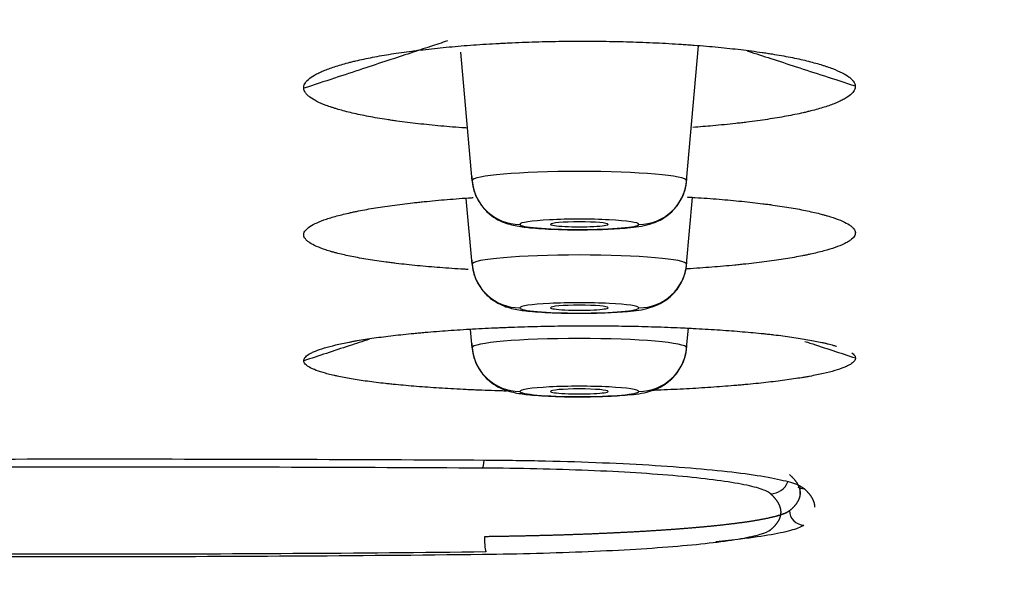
# Model space of a CAD drawing. Header units: millimetres. Extents: x 2433 to 4809, y -10272 to -6912.
# Drawn here: x 3183.12 to 3203.54, y -8021.01 to -8009.43 of the extents above; entities that cross this region are included whole.
import ezdxf

# ---------------------------------------------------------------- set-up
doc = ezdxf.new("R2010")
doc.units = ezdxf.units.MM
doc.layers.add('DIM', color=3, linetype='Continuous', lineweight=13)
doc.styles.add('ARIAL', font='arial.ttf')
doc.dimstyles.get("Standard").update_dxf_attribs({"dimtxt": 15, "dimasz": 15, "dimexe": 0.18, "dimexo": 0.0625, "dimgap": 4, "dimtad": 0, "dimtih": 1, "dimtoh": 1, "dimdec": 1, "dimdsep": 46, "dimtxsty": 'ARIAL', "dimcen": 0, "dimclrd": 3, "dimclre": 3, "dimclrt": 3, "dimadec": 0, "dimazin": 0, "dimtfac": 1, "dimtdec": 1, "dimtofl": 0, "dimtmove": 0, "dimatfit": 3, "dimfxl": 1, "dimtolj": 1, "dimtzin": 0, "dimarcsym": 0})

# ---------------------------------------------------------------- blocks, each defined once
blk = doc.blocks.new('*D39')
at = {"layer": 'Defpoints', "color": 0, "transparency": 16777216}
for p in [(3049.874, -8014.142), (3319.8, -8014.414), (3319.8, -8083.189)]:
    blk.add_point(p, dxfattribs=at)
at = {"layer": 'DIM', "color": 3, "lineweight": -2, "transparency": 16777216}
for p, q in [((3049.874, -8014.204), (3049.874, -8083.369)), ((3319.8, -8014.476), (3319.8, -8083.369)), ((3067.874, -8083.189), (3233.417, -8083.189)), ((3301.8, -8083.189), (3283.432, -8083.189))]:
    blk.add_line(p, q, dxfattribs=at)
at = {"layer": 'DIM', "color": 3, "transparency": 16777216}
for points in [[(3067.874, -8080.189), (3067.874, -8086.189), (3049.874, -8083.189)], [(3301.8, -8080.189), (3301.8, -8086.189), (3319.8, -8083.189)]]:
    blk.add_solid(points, dxfattribs=at)
at = {"layer": 'DIM', "color": 3, "transparency": 16777216, "insert": (3258.425, -8083.189), "char_height": 18, "attachment_point": 5, "style": 'ARIAL'}
blk.add_mtext('\\A1;270', dxfattribs=at)
blk = doc.blocks.new('*D46')
at = {"layer": 'Defpoints', "color": 0, "transparency": 16777216}
for p in [(3184.787, -7905.985), (3696.954, -9950.155), (3696.954, -9950.155)]:
    blk.add_point(p, dxfattribs=at)
at = {"layer": 'DIM', "color": 3, "lineweight": -2, "transparency": 16777216}
for p, q in [((3184.85, -7905.985), (3697.134, -7905.985)), ((3696.954, -7923.985), (3696.954, -8911.271)), ((3696.954, -9932.155), (3696.954, -8944.87)), ((3697.016, -9950.155), (3697.134, -9950.155))]:
    blk.add_line(p, q, dxfattribs=at)
at = {"layer": 'DIM', "color": 3, "transparency": 16777216}
for points in [[(3693.954, -7923.985), (3699.954, -7923.985), (3696.954, -7905.985)], [(3693.954, -9932.155), (3699.954, -9932.155), (3696.954, -9950.155)]]:
    blk.add_solid(points, dxfattribs=at)
at = {"layer": 'DIM', "color": 3, "transparency": 16777216, "insert": (3696.954, -8928.07), "char_height": 18, "attachment_point": 5, "style": 'ARIAL'}
blk.add_mtext('\\A1;(2280)', dxfattribs=at)

msp = doc.modelspace()

# ---------------------------------------------------------------- linework, layer by layer
at = {"linetype": 'Continuous', "lineweight": 18}
for p, q in [((3192.551, -8012.797), (3192.316, -8010.114)), ((3197.024, -8012.797), (3197.271, -8009.982)), ((3192.551, -8014.54), (3192.431, -8013.169)), ((3197.024, -8014.54), (3197.146, -8013.145)), ((3192.551, -8016.283), (3192.518, -8015.902)), ((3197.024, -8016.283), (3197.06, -8015.872))]:
    msp.add_line(p, q, dxfattribs=at)
at = {"linetype": 'Continuous', "lineweight": 13}
for centre, major_axis, ratio, start_param, end_param in [((3194.787, -8012.797), (-2.236, 0), 0.087156, 3.141593, 6.283185), ((3193.547, -8012.71), (1, 0), 0.996195, 3.228859, 4.712389), ((3196.028, -8012.71), (-1, 0), 0.996195, 1.570796, 3.054326), ((3194.787, -8013.706), (1.24, 0), 0.087156, 0, 3.141593), ((3194.787, -8013.706), (1.24, 0), 0.087156, 3.141593, 6.283185), ((3194.787, -8014.54), (-2.236, 0), 0.087156, 3.141593, 6.283185), ((3193.547, -8014.453), (1, 0), 0.996195, 3.228859, 4.712389), ((3196.028, -8014.453), (-1, 0), 0.996195, 1.570796, 3.054326), ((3194.787, -8015.45), (1.24, 0), 0.087156, 0, 3.141593), ((3194.787, -8015.45), (1.24, 0), 0.087156, 3.141593, 6.283185), ((3194.787, -8016.283), (-2.236, 0), 0.087156, 3.141593, 6.283185), ((3193.547, -8016.196), (1, 0), 0.996195, 3.228859, 4.712389), ((3196.028, -8016.196), (-1, 0), 0.996195, 1.570796, 3.054326), ((3194.787, -8017.193), (1.24, 0), 0.087156, 0, 3.141593), ((3194.787, -8017.193), (1.24, 0), 0.087156, 3.141593, 6.283185), ((3192.769, -8018.395), (0.002, 0.4), 0.099263, 3.240651, 4.093274), ((3198.769, -8018.93), (-0.267, -0.298), 0.990756, 0.743369, 1.904307), ((3199.466, -8018.918), (0.2, 0.223), 0.990754, 3.455406, 3.885504), ((3199.466, -8019.682), (0.19, -0.232), 0.991435, 4.020915, 5.60016), ((3192.839, -8020.244), (-0.004, 0.3), 0.09872, 1.511191, 3.066023)]:
    msp.add_ellipse(centre, major_axis=major_axis, ratio=ratio, start_param=start_param, end_param=end_param, dxfattribs=at)
at = {"linetype": 'Continuous', "lineweight": 18}
for centre, start_param, end_param in [((3194.787, -8013.706), 3.141593, 6.283185), ((3194.787, -8013.706), 0, 3.141593), ((3194.787, -8015.446), 3.141593, 6.283185), ((3194.787, -8015.446), 0, 3.141593), ((3194.787, -8017.193), 3.141593, 6.283185), ((3194.787, -8017.193), 0, 3.141593)]:
    msp.add_ellipse(centre, major_axis=(-0.6, 0), ratio=0.087156, start_param=start_param, end_param=end_param, dxfattribs=at)
for points, knots in [([(3189.041, -8010.867), (3189.038, -8010.836), (3189.045, -8010.805), (3189.078, -8010.743), (3189.13, -8010.682), (3189.217, -8010.621), (3189.296, -8010.576), (3189.325, -8010.561), (3189.386, -8010.531), (3189.419, -8010.516), (3189.523, -8010.473), (3189.6, -8010.444), (3189.771, -8010.388), (3189.865, -8010.361), (3189.992, -8010.327), (3190.018, -8010.321), (3190.071, -8010.308), (3190.098, -8010.301), (3190.181, -8010.281), (3190.238, -8010.269), (3190.413, -8010.231), (3190.537, -8010.207), (3190.798, -8010.162), (3190.935, -8010.14), (3191.15, -8010.109), (3191.224, -8010.099), (3191.336, -8010.085), (3191.374, -8010.08), (3191.451, -8010.07), (3191.49, -8010.066), (3191.686, -8010.043), (3191.846, -8010.026), (3192.176, -8009.995), (3192.344, -8009.98), (3192.689, -8009.954), (3192.865, -8009.943), (3193.09, -8009.93), (3193.135, -8009.928), (3193.226, -8009.923), (3193.272, -8009.921), (3193.409, -8009.914), (3193.501, -8009.91), (3193.777, -8009.9), (3193.962, -8009.894), (3194.334, -8009.886), (3194.521, -8009.884), (3194.803, -8009.882), (3194.898, -8009.882), (3195.04, -8009.883), (3195.087, -8009.883), (3195.182, -8009.884), (3195.229, -8009.885), (3195.465, -8009.888), (3195.652, -8009.892), (3196.021, -8009.903), (3196.204, -8009.91), (3196.564, -8009.927), (3196.743, -8009.937), (3196.963, -8009.952), (3197.006, -8009.955), (3197.094, -8009.961), (3197.224, -8009.97), (3197.351, -8009.98), (3197.602, -8010.002), (3197.764, -8010.017), (3198.079, -8010.051), (3198.231, -8010.069), (3198.452, -8010.098), (3198.524, -8010.108), (3198.631, -8010.124), (3198.666, -8010.129), (3198.736, -8010.14), (3198.77, -8010.145), (3198.939, -8010.173), (3199.066, -8010.195), (3199.306, -8010.243), (3199.532, -8010.292), (3199.728, -8010.346), (3199.842, -8010.38), (3199.865, -8010.387), (3199.908, -8010.401), (3199.971, -8010.422), (3200.03, -8010.443), (3200.141, -8010.485), (3200.207, -8010.514), (3200.321, -8010.573), (3200.369, -8010.603), (3200.429, -8010.648), (3200.447, -8010.663), (3200.478, -8010.694), (3200.491, -8010.709), (3200.524, -8010.756), (3200.536, -8010.787), (3200.539, -8010.818)], [0, 0, 0, 0, 0.03125, 0.03125, 0.0625, 0.09375, 0.09375, 0.109375, 0.109375, 0.125, 0.125, 0.15625, 0.15625, 0.1875, 0.1875, 0.195313, 0.195313, 0.203125, 0.203125, 0.21875, 0.21875, 0.25, 0.25, 0.28125, 0.28125, 0.296875, 0.296875, 0.304688, 0.304688, 0.3125, 0.3125, 0.34375, 0.34375, 0.375, 0.375, 0.40625, 0.40625, 0.414063, 0.414063, 0.421875, 0.421875, 0.4375, 0.4375, 0.46875, 0.46875, 0.5, 0.5, 0.515625, 0.515625, 0.523438, 0.523438, 0.53125, 0.53125, 0.5625, 0.5625, 0.59375, 0.59375, 0.625, 0.625, 0.632813, 0.632813, 0.640625, 0.65625, 0.65625, 0.6875, 0.6875, 0.71875, 0.71875, 0.734375, 0.734375, 0.742188, 0.742188, 0.75, 0.75, 0.78125, 0.78125, 0.8125, 0.84375, 0.84375, 0.851563, 0.851563, 0.859375, 0.875, 0.875, 0.90625, 0.90625, 0.9375, 0.9375, 0.953125, 0.953125, 0.96875, 0.96875, 1, 1, 1, 1]), ([(3192.446, -8011.697), (3192.431, -8011.696), (3192.33, -8011.689), (3192.23, -8011.682), (3191.979, -8011.662), (3191.817, -8011.647), (3191.502, -8011.615), (3191.35, -8011.598), (3191.129, -8011.571), (3191.056, -8011.561), (3190.949, -8011.546), (3190.914, -8011.541), (3190.844, -8011.531), (3190.81, -8011.526), (3190.641, -8011.5), (3190.514, -8011.478), (3190.273, -8011.432), (3190.16, -8011.408), (3189.949, -8011.359), (3189.85, -8011.333), (3189.737, -8011.3), (3189.714, -8011.293), (3189.671, -8011.28), (3189.607, -8011.259), (3189.548, -8011.239), (3189.437, -8011.197), (3189.372, -8011.169), (3189.258, -8011.111), (3189.209, -8011.081), (3189.15, -8011.036), (3189.132, -8011.021), (3189.101, -8010.991), (3189.088, -8010.975), (3189.055, -8010.929), (3189.043, -8010.898), (3189.041, -8010.867)], [0, 0, 0, 0, 0.007551, 0.050701, 0.050701, 0.137001, 0.137001, 0.223301, 0.223301, 0.266451, 0.266451, 0.288026, 0.288026, 0.309601, 0.309601, 0.395901, 0.395901, 0.482201, 0.482201, 0.568501, 0.568501, 0.590076, 0.590076, 0.61165, 0.6548, 0.6548, 0.7411, 0.7411, 0.8274, 0.8274, 0.87055, 0.87055, 0.9137, 0.9137, 1, 1, 1, 1]), ([(3200.539, -8010.818), (3200.541, -8010.849), (3200.534, -8010.88), (3200.501, -8010.941), (3200.476, -8010.971), (3200.406, -8011.031), (3200.363, -8011.061), (3200.283, -8011.106), (3200.254, -8011.12), (3200.193, -8011.149), (3200.16, -8011.164), (3200.056, -8011.206), (3199.979, -8011.234), (3199.807, -8011.288), (3199.714, -8011.314), (3199.586, -8011.346), (3199.56, -8011.353), (3199.507, -8011.366), (3199.48, -8011.372), (3199.397, -8011.391), (3199.34, -8011.403), (3199.164, -8011.439), (3199.041, -8011.462), (3198.78, -8011.505), (3198.643, -8011.526), (3198.428, -8011.556), (3198.354, -8011.565), (3198.242, -8011.579), (3198.204, -8011.584), (3198.127, -8011.593), (3198.088, -8011.597), (3197.892, -8011.619), (3197.732, -8011.635), (3197.432, -8011.662), (3197.294, -8011.674), (3197.154, -8011.684)], [0, 0, 0, 0, 0.084588, 0.084588, 0.169176, 0.169176, 0.253764, 0.253764, 0.296058, 0.296058, 0.338352, 0.338352, 0.42294, 0.42294, 0.507528, 0.507528, 0.528675, 0.528675, 0.549822, 0.549822, 0.592116, 0.592116, 0.676704, 0.676704, 0.761293, 0.761293, 0.803587, 0.803587, 0.824734, 0.824734, 0.845881, 0.845881, 0.930469, 0.930469, 1, 1, 1, 1]), ([(3192.547, -8012.71), (3192.549, -8012.848), (3192.593, -8013.072), (3192.757, -8013.347), (3192.944, -8013.525), (3193.132, -8013.636), (3193.305, -8013.7), (3193.501, -8013.747), (3193.781, -8013.784), (3194.238, -8013.811), (3194.64, -8013.821), (3194.817, -8013.818), (3194.826, -8013.818)], [0, 0, 0, 0, 0.122527, 0.215408, 0.294634, 0.364592, 0.427727, 0.496738, 0.634659, 0.831916, 0.991471, 1, 1, 1, 1]), ([(3194.826, -8013.818), (3195.004, -8013.818), (3195.349, -8013.812), (3195.853, -8013.777), (3196.143, -8013.745), (3196.49, -8013.621), (3196.752, -8013.432), (3196.952, -8013.143), (3197.021, -8012.887), (3197.028, -8012.739), (3197.028, -8012.71)], [0, 0, 0, 0, 0.162675, 0.337768, 0.550867, 0.638384, 0.752048, 0.857541, 0.972916, 1, 1, 1, 1]), ([(3189.041, -8013.932), (3189.039, -8013.905), (3189.047, -8013.878), (3189.082, -8013.825), (3189.108, -8013.798), (3189.179, -8013.745), (3189.224, -8013.718), (3189.331, -8013.666), (3189.393, -8013.64), (3189.533, -8013.59), (3189.611, -8013.565), (3189.784, -8013.516), (3189.878, -8013.493), (3190.007, -8013.464), (3190.033, -8013.458), (3190.086, -8013.446), (3190.114, -8013.441), (3190.197, -8013.424), (3190.254, -8013.413), (3190.43, -8013.38), (3190.555, -8013.359), (3190.817, -8013.32), (3190.954, -8013.301), (3191.17, -8013.274), (3191.244, -8013.265), (3191.357, -8013.252), (3191.395, -8013.248), (3191.472, -8013.24), (3191.511, -8013.236), (3191.708, -8013.216), (3191.869, -8013.201), (3192.198, -8013.174), (3192.367, -8013.161), (3192.551, -8013.149), (3192.562, -8013.149), (3192.573, -8013.148)], [0, 0, 0, 0, 0.082891, 0.082891, 0.165782, 0.165782, 0.248674, 0.248674, 0.331565, 0.331565, 0.414456, 0.414456, 0.497347, 0.497347, 0.51807, 0.51807, 0.538793, 0.538793, 0.580239, 0.580239, 0.66313, 0.66313, 0.746021, 0.746021, 0.787467, 0.787467, 0.80819, 0.80819, 0.828912, 0.828912, 0.911804, 0.911804, 0.994695, 0.994695, 1, 1, 1, 1]), ([(3197.033, -8013.135), (3197.046, -8013.136), (3197.058, -8013.137), (3197.114, -8013.14), (3197.244, -8013.148), (3197.371, -8013.157), (3197.621, -8013.175), (3197.783, -8013.188), (3198.097, -8013.217), (3198.249, -8013.233), (3198.469, -8013.258), (3198.542, -8013.266), (3198.648, -8013.28), (3198.683, -8013.284), (3198.752, -8013.293), (3198.786, -8013.298), (3198.955, -8013.321), (3199.082, -8013.341), (3199.321, -8013.382), (3199.545, -8013.424), (3199.741, -8013.47), (3199.854, -8013.5), (3199.876, -8013.506), (3199.919, -8013.518), (3199.982, -8013.536), (3200.04, -8013.554), (3200.15, -8013.591), (3200.215, -8013.615), (3200.328, -8013.666), (3200.376, -8013.692), (3200.425, -8013.724), (3200.435, -8013.731), (3200.452, -8013.744), (3200.46, -8013.751), (3200.483, -8013.771), (3200.496, -8013.784), (3200.527, -8013.824), (3200.539, -8013.851), (3200.541, -8013.877)], [0, 0, 0, 0, 0.00609, 0.00609, 0.027237, 0.069531, 0.069531, 0.154119, 0.154119, 0.238707, 0.238707, 0.281001, 0.281001, 0.302148, 0.302148, 0.323296, 0.323296, 0.407884, 0.407884, 0.492472, 0.57706, 0.57706, 0.598207, 0.598207, 0.619354, 0.661648, 0.661648, 0.746236, 0.746236, 0.830824, 0.830824, 0.851971, 0.851971, 0.873118, 0.873118, 0.915412, 0.915412, 1, 1, 1, 1]), ([(3192.47, -8014.649), (3192.441, -8014.647), (3192.326, -8014.64), (3192.212, -8014.633), (3191.962, -8014.616), (3191.8, -8014.604), (3191.486, -8014.577), (3191.334, -8014.562), (3191.114, -8014.538), (3191.041, -8014.53), (3190.935, -8014.517), (3190.9, -8014.513), (3190.831, -8014.504), (3190.796, -8014.5), (3190.628, -8014.478), (3190.501, -8014.459), (3190.262, -8014.42), (3190.149, -8014.399), (3189.939, -8014.356), (3189.841, -8014.334), (3189.728, -8014.306), (3189.705, -8014.3), (3189.662, -8014.288), (3189.599, -8014.271), (3189.541, -8014.253), (3189.431, -8014.217), (3189.366, -8014.192), (3189.253, -8014.142), (3189.205, -8014.117), (3189.156, -8014.085), (3189.147, -8014.078), (3189.129, -8014.065), (3189.121, -8014.058), (3189.098, -8014.039), (3189.086, -8014.025), (3189.054, -8013.986), (3189.043, -8013.959), (3189.041, -8013.932)], [0, 0, 0, 0, 0.014567, 0.057412, 0.057412, 0.143102, 0.143102, 0.228792, 0.228792, 0.271637, 0.271637, 0.293059, 0.293059, 0.314482, 0.314482, 0.400171, 0.400171, 0.485861, 0.485861, 0.571551, 0.571551, 0.592973, 0.592973, 0.614396, 0.657241, 0.657241, 0.742931, 0.742931, 0.82862, 0.82862, 0.850043, 0.850043, 0.871465, 0.871465, 0.91431, 0.91431, 1, 1, 1, 1]), ([(3200.541, -8013.877), (3200.542, -8013.904), (3200.535, -8013.931), (3200.5, -8013.984), (3200.474, -8014.01), (3200.421, -8014.049), (3200.401, -8014.062), (3200.367, -8014.082), (3200.355, -8014.088), (3200.331, -8014.101), (3200.318, -8014.107), (3200.251, -8014.14), (3200.189, -8014.165), (3200.048, -8014.214), (3199.97, -8014.238), (3199.797, -8014.285), (3199.702, -8014.308), (3199.574, -8014.336), (3199.547, -8014.341), (3199.494, -8014.352), (3199.466, -8014.358), (3199.383, -8014.374), (3199.326, -8014.385), (3199.15, -8014.416), (3199.025, -8014.436), (3198.764, -8014.474), (3198.626, -8014.492), (3198.41, -8014.518), (3198.336, -8014.526), (3198.223, -8014.538), (3198.185, -8014.542), (3198.108, -8014.55), (3198.069, -8014.554), (3197.873, -8014.573), (3197.712, -8014.587), (3197.382, -8014.613), (3197.214, -8014.625), (3197.037, -8014.636), (3197.032, -8014.637), (3197.028, -8014.637)], [0, 0, 0, 0, 0.083153, 0.083153, 0.166306, 0.166306, 0.207883, 0.207883, 0.228671, 0.228671, 0.24946, 0.24946, 0.332613, 0.332613, 0.415766, 0.415766, 0.498919, 0.498919, 0.519707, 0.519707, 0.540496, 0.540496, 0.582072, 0.582072, 0.665225, 0.665225, 0.748379, 0.748379, 0.789955, 0.789955, 0.810743, 0.810743, 0.831532, 0.831532, 0.914685, 0.914685, 0.997838, 0.997838, 1, 1, 1, 1]), ([(3192.547, -8014.453), (3192.549, -8014.591), (3192.593, -8014.815), (3192.757, -8015.091), (3192.944, -8015.268), (3193.132, -8015.379), (3193.305, -8015.443), (3193.501, -8015.49), (3193.781, -8015.527), (3194.238, -8015.554), (3194.64, -8015.565), (3194.817, -8015.561), (3194.826, -8015.561)], [0, 0, 0, 0, 0.122527, 0.215408, 0.294634, 0.364592, 0.427727, 0.496738, 0.634659, 0.831916, 0.991471, 1, 1, 1, 1]), ([(3194.826, -8015.561), (3195.004, -8015.561), (3195.349, -8015.555), (3195.853, -8015.52), (3196.143, -8015.488), (3196.49, -8015.364), (3196.752, -8015.176), (3196.952, -8014.886), (3197.021, -8014.63), (3197.028, -8014.482), (3197.028, -8014.453)], [0, 0, 0, 0, 0.162675, 0.337768, 0.550867, 0.638384, 0.752048, 0.857541, 0.972916, 1, 1, 1, 1]), ([(3189.042, -8016.554), (3189.041, -8016.531), (3189.049, -8016.509), (3189.085, -8016.463), (3189.112, -8016.441), (3189.167, -8016.407), (3189.187, -8016.396), (3189.232, -8016.374), (3189.257, -8016.362), (3189.339, -8016.329), (3189.402, -8016.307), (3189.543, -8016.264), (3189.622, -8016.243), (3189.796, -8016.202), (3189.891, -8016.182), (3190.021, -8016.157), (3190.047, -8016.152), (3190.101, -8016.142), (3190.128, -8016.138), (3190.212, -8016.123), (3190.269, -8016.114), (3190.447, -8016.086), (3190.572, -8016.068), (3190.835, -8016.034), (3190.973, -8016.018), (3191.19, -8015.995), (3191.264, -8015.988), (3191.377, -8015.977), (3191.415, -8015.973), (3191.493, -8015.966), (3191.532, -8015.963), (3191.729, -8015.946), (3191.89, -8015.933), (3192.22, -8015.91), (3192.389, -8015.899), (3192.735, -8015.879), (3192.912, -8015.871), (3193.137, -8015.861), (3193.183, -8015.859), (3193.274, -8015.855), (3193.32, -8015.854), (3193.457, -8015.849), (3193.549, -8015.846), (3193.825, -8015.837), (3194.01, -8015.833), (3194.382, -8015.826), (3194.569, -8015.824), (3194.851, -8015.823), (3194.945, -8015.823), (3195.087, -8015.823), (3195.134, -8015.823), (3195.229, -8015.823), (3195.276, -8015.824), (3195.512, -8015.825), (3195.698, -8015.828), (3196.066, -8015.835), (3196.248, -8015.84), (3196.608, -8015.852), (3196.785, -8015.859), (3197.005, -8015.869), (3197.048, -8015.871), (3197.135, -8015.875), (3197.265, -8015.882), (3197.391, -8015.889), (3197.641, -8015.904), (3197.802, -8015.915), (3198.116, -8015.939), (3198.267, -8015.952), (3198.487, -8015.973), (3198.559, -8015.98), (3198.665, -8015.991), (3198.7, -8015.995), (3198.769, -8016.002), (3198.803, -8016.006), (3198.971, -8016.026), (3199.097, -8016.042), (3199.335, -8016.077), (3199.558, -8016.112), (3199.753, -8016.151), (3199.865, -8016.175), (3199.887, -8016.18), (3199.93, -8016.19), (3199.993, -8016.206), (3200.05, -8016.221), (3200.109, -8016.237), (3200.13, -8016.244), (3200.15, -8016.25)], [0, 0, 0, 0, 0.035337, 0.035337, 0.070674, 0.070674, 0.088342, 0.088342, 0.106011, 0.106011, 0.141348, 0.141348, 0.176685, 0.176685, 0.212022, 0.212022, 0.220856, 0.220856, 0.22969, 0.22969, 0.247359, 0.247359, 0.282695, 0.282695, 0.318032, 0.318032, 0.335701, 0.335701, 0.344535, 0.344535, 0.353369, 0.353369, 0.388706, 0.388706, 0.424043, 0.424043, 0.45938, 0.45938, 0.468214, 0.468214, 0.477049, 0.477049, 0.494717, 0.494717, 0.530054, 0.530054, 0.565391, 0.565391, 0.583059, 0.583059, 0.591894, 0.591894, 0.600728, 0.600728, 0.636065, 0.636065, 0.671402, 0.671402, 0.706739, 0.706739, 0.715573, 0.715573, 0.724407, 0.742076, 0.742076, 0.777413, 0.777413, 0.81275, 0.81275, 0.830418, 0.830418, 0.839252, 0.839252, 0.848086, 0.848086, 0.883423, 0.883423, 0.91876, 0.954097, 0.954097, 0.962932, 0.962932, 0.971766, 0.989434, 0.989434, 1, 1, 1, 1]), ([(3192.547, -8016.196), (3192.549, -8016.334), (3192.593, -8016.558), (3192.757, -8016.834), (3192.944, -8017.011), (3193.132, -8017.122), (3193.305, -8017.187), (3193.501, -8017.233), (3193.781, -8017.27), (3194.238, -8017.297), (3194.64, -8017.308), (3194.817, -8017.304), (3194.826, -8017.304)], [0, 0, 0, 0, 0.122527, 0.215408, 0.294634, 0.364592, 0.427727, 0.496738, 0.634659, 0.831916, 0.991471, 1, 1, 1, 1]), ([(3194.826, -8017.304), (3195.004, -8017.304), (3195.349, -8017.298), (3195.853, -8017.263), (3196.143, -8017.232), (3196.49, -8017.107), (3196.752, -8016.919), (3196.952, -8016.629), (3197.021, -8016.373), (3197.028, -8016.225), (3197.028, -8016.196)], [0, 0, 0, 0, 0.162675, 0.337768, 0.550867, 0.638384, 0.752048, 0.857541, 0.972916, 1, 1, 1, 1]), ([(3200.469, -8016.39), (3200.47, -8016.391), (3200.472, -8016.391), (3200.488, -8016.404), (3200.5, -8016.415), (3200.531, -8016.449), (3200.541, -8016.471), (3200.543, -8016.494)], [0, 0, 0, 0, 0.027551, 0.027551, 0.3517, 0.3517, 1, 1, 1, 1]), ([(3193.269, -8017.186), (3193.232, -8017.185), (3193.195, -8017.184), (3192.978, -8017.177), (3192.8, -8017.171), (3192.581, -8017.162), (3192.537, -8017.16), (3192.45, -8017.156), (3192.321, -8017.15), (3192.194, -8017.143), (3191.945, -8017.129), (3191.783, -8017.118), (3191.47, -8017.096), (3191.319, -8017.084), (3191.099, -8017.064), (3191.027, -8017.057), (3190.92, -8017.047), (3190.885, -8017.043), (3190.816, -8017.036), (3190.646, -8017.017), (3190.488, -8016.998), (3190.25, -8016.965), (3190.138, -8016.948), (3189.928, -8016.912), (3189.831, -8016.893), (3189.718, -8016.869), (3189.696, -8016.864), (3189.654, -8016.855), (3189.591, -8016.84), (3189.533, -8016.825), (3189.424, -8016.794), (3189.36, -8016.774), (3189.248, -8016.732), (3189.201, -8016.71), (3189.152, -8016.683), (3189.143, -8016.678), (3189.126, -8016.667), (3189.118, -8016.661), (3189.096, -8016.644), (3189.084, -8016.633), (3189.053, -8016.599), (3189.043, -8016.577), (3189.042, -8016.554)], [0, 0, 0, 0, 0.015673, 0.015673, 0.091391, 0.091391, 0.11032, 0.11032, 0.12925, 0.167108, 0.167108, 0.242826, 0.242826, 0.318543, 0.318543, 0.356402, 0.356402, 0.375331, 0.375331, 0.394261, 0.469978, 0.469978, 0.545695, 0.545695, 0.621413, 0.621413, 0.640342, 0.640342, 0.659272, 0.69713, 0.69713, 0.772848, 0.772848, 0.848565, 0.848565, 0.867495, 0.867495, 0.886424, 0.886424, 0.924283, 0.924283, 1, 1, 1, 1]), ([(3200.543, -8016.494), (3200.544, -8016.517), (3200.535, -8016.539), (3200.499, -8016.584), (3200.472, -8016.606), (3200.418, -8016.639), (3200.397, -8016.65), (3200.363, -8016.667), (3200.351, -8016.672), (3200.326, -8016.683), (3200.313, -8016.689), (3200.245, -8016.716), (3200.182, -8016.737), (3200.04, -8016.779), (3199.961, -8016.799), (3199.787, -8016.839), (3199.691, -8016.859), (3199.562, -8016.883), (3199.535, -8016.887), (3199.482, -8016.897), (3199.454, -8016.901), (3199.37, -8016.915), (3199.313, -8016.924), (3199.135, -8016.951), (3199.011, -8016.968), (3198.748, -8017), (3198.609, -8017.016), (3198.392, -8017.038), (3198.318, -8017.045), (3198.205, -8017.055), (3198.167, -8017.059), (3198.089, -8017.066), (3198.05, -8017.069), (3197.854, -8017.085), (3197.693, -8017.097), (3197.362, -8017.12), (3197.194, -8017.13), (3196.848, -8017.149), (3196.671, -8017.157), (3196.446, -8017.166), (3196.4, -8017.168), (3196.337, -8017.171), (3196.319, -8017.171), (3196.301, -8017.172)], [0, 0, 0, 0, 0.074912, 0.074912, 0.149824, 0.149824, 0.18728, 0.18728, 0.206008, 0.206008, 0.224736, 0.224736, 0.299648, 0.299648, 0.37456, 0.37456, 0.449472, 0.449472, 0.4682, 0.4682, 0.486928, 0.486928, 0.524384, 0.524384, 0.599296, 0.599296, 0.674208, 0.674208, 0.711664, 0.711664, 0.730392, 0.730392, 0.74912, 0.74912, 0.824032, 0.824032, 0.898944, 0.898944, 0.973856, 0.973856, 0.992584, 0.992584, 1, 1, 1, 1]), ([(3176.735, -8018.625), (3179.412, -8018.61), (3182.1, -8018.602), (3187.48, -8018.602), (3190.163, -8018.61), (3192.84, -8018.625)], [0, 0, 0, 0, 0.5, 0.5, 1, 1, 1, 1]), ([(3192.84, -8018.625), (3193.265, -8018.627), (3193.679, -8018.633), (3194.49, -8018.651), (3194.887, -8018.664), (3195.658, -8018.695), (3196.022, -8018.714), (3196.71, -8018.757), (3197.034, -8018.782), (3197.637, -8018.836), (3197.908, -8018.865), (3198.394, -8018.927), (3198.608, -8018.96), (3198.973, -8019.03), (3199.119, -8019.066), (3199.345, -8019.14), (3199.425, -8019.178), (3199.468, -8019.216)], [0, 0, 0, 0, 0.125, 0.125, 0.25, 0.25, 0.375, 0.375, 0.5, 0.5, 0.625, 0.625, 0.75, 0.75, 0.875, 0.875, 1, 1, 1, 1]), ([(3192.771, -8018.794), (3190.117, -8018.779), (3187.457, -8018.771), (3182.123, -8018.771), (3179.458, -8018.779), (3176.804, -8018.794)], [0, 0, 0, 0, 0.5, 0.5, 1, 1, 1, 1]), ([(3198.772, -8019.328), (3198.733, -8019.293), (3198.661, -8019.259), (3198.457, -8019.192), (3198.324, -8019.16), (3197.994, -8019.096), (3197.799, -8019.066), (3197.36, -8019.01), (3197.114, -8018.984), (3196.569, -8018.935), (3196.275, -8018.913), (3195.652, -8018.874), (3195.322, -8018.857), (3194.624, -8018.829), (3194.265, -8018.817), (3193.531, -8018.801), (3193.155, -8018.796), (3192.771, -8018.794)], [0, 0, 0, 0, 0.125, 0.125, 0.25, 0.25, 0.375, 0.375, 0.5, 0.5, 0.625, 0.625, 0.75, 0.75, 0.875, 0.875, 1, 1, 1, 1]), ([(3199.388, -8019.314), (3199.388, -8019.315), (3199.388, -8019.32), (3199.388, -8019.327), (3199.387, -8019.336), (3199.387, -8019.345), (3199.386, -8019.354), (3199.384, -8019.363), (3199.383, -8019.372), (3199.381, -8019.38), (3199.379, -8019.389), (3199.377, -8019.398), (3199.375, -8019.407), (3199.372, -8019.416), (3199.369, -8019.425), (3199.366, -8019.433), (3199.362, -8019.442), (3199.359, -8019.451), (3199.355, -8019.46), (3199.351, -8019.469), (3199.346, -8019.477), (3199.341, -8019.486), (3199.337, -8019.495), (3199.331, -8019.504), (3199.326, -8019.512), (3199.32, -8019.521), (3199.315, -8019.53), (3199.308, -8019.538), (3199.302, -8019.547), (3199.295, -8019.556), (3199.289, -8019.565), (3199.281, -8019.573), (3199.274, -8019.582), (3199.267, -8019.59), (3199.259, -8019.599), (3199.251, -8019.608), (3199.242, -8019.616), (3199.234, -8019.625), (3199.225, -8019.633), (3199.216, -8019.642), (3199.207, -8019.651), (3199.197, -8019.659), (3199.187, -8019.668), (3199.177, -8019.676), (3199.171, -8019.682), (3199.167, -8019.685)], [0, 0, 0, 0, 0.011809, 0.035298, 0.05879, 0.082285, 0.105783, 0.129283, 0.152785, 0.17629, 0.199797, 0.223306, 0.246818, 0.270331, 0.293847, 0.317365, 0.340885, 0.364407, 0.38793, 0.411455, 0.434982, 0.458511, 0.482042, 0.505574, 0.529107, 0.552642, 0.576178, 0.599716, 0.623255, 0.646795, 0.670336, 0.693878, 0.717422, 0.740966, 0.764511, 0.788057, 0.811604, 0.835152, 0.8587, 0.882249, 0.905798, 0.929348, 0.952898, 0.976449, 1, 1, 1, 1]), ([(3199.468, -8019.216), (3199.471, -8019.219), (3199.478, -8019.226), (3199.488, -8019.235), (3199.498, -8019.244), (3199.508, -8019.254), (3199.517, -8019.263), (3199.526, -8019.273), (3199.535, -8019.282), (3199.544, -8019.291), (3199.552, -8019.301), (3199.56, -8019.31), (3199.568, -8019.319), (3199.576, -8019.328), (3199.583, -8019.338), (3199.59, -8019.347), (3199.597, -8019.356), (3199.604, -8019.365), (3199.61, -8019.375), (3199.616, -8019.384), (3199.622, -8019.393), (3199.628, -8019.402), (3199.633, -8019.412), (3199.639, -8019.421), (3199.644, -8019.43), (3199.648, -8019.439), (3199.653, -8019.448), (3199.657, -8019.457), (3199.661, -8019.467), (3199.664, -8019.476), (3199.668, -8019.485), (3199.671, -8019.494), (3199.674, -8019.503), (3199.677, -8019.512), (3199.679, -8019.521), (3199.681, -8019.53), (3199.683, -8019.539), (3199.685, -8019.548), (3199.687, -8019.557), (3199.688, -8019.566), (3199.689, -8019.576), (3199.69, -8019.585), (3199.69, -8019.594), (3199.69, -8019.601), (3199.69, -8019.606), (3199.69, -8019.607)], [0, 0, 0, 0, 0.023609, 0.047212, 0.07081, 0.094402, 0.117988, 0.14157, 0.165146, 0.188717, 0.212284, 0.235846, 0.259403, 0.282956, 0.306505, 0.330049, 0.35359, 0.377127, 0.40066, 0.424189, 0.447715, 0.471238, 0.494758, 0.518275, 0.541788, 0.5653, 0.588808, 0.612314, 0.635818, 0.65932, 0.682819, 0.706317, 0.729813, 0.753307, 0.7768, 0.800292, 0.823782, 0.847272, 0.87076, 0.894248, 0.917735, 0.941221, 0.964708, 0.988194, 1, 1, 1, 1]), ([(3198.772, -8020.08), (3198.776, -8020.077), (3198.782, -8020.071), (3198.792, -8020.063), (3198.802, -8020.054), (3198.812, -8020.046), (3198.821, -8020.037), (3198.83, -8020.029), (3198.838, -8020.02), (3198.847, -8020.012), (3198.855, -8020.003), (3198.863, -8019.995), (3198.871, -8019.986), (3198.878, -8019.978), (3198.886, -8019.969), (3198.893, -8019.961), (3198.899, -8019.952), (3198.906, -8019.943), (3198.912, -8019.935), (3198.918, -8019.926), (3198.924, -8019.918), (3198.93, -8019.909), (3198.935, -8019.9), (3198.94, -8019.892), (3198.945, -8019.883), (3198.95, -8019.874), (3198.954, -8019.866), (3198.958, -8019.857), (3198.962, -8019.848), (3198.966, -8019.84), (3198.969, -8019.831), (3198.972, -8019.822), (3198.975, -8019.813), (3198.978, -8019.805), (3198.98, -8019.796), (3198.982, -8019.787), (3198.984, -8019.778), (3198.986, -8019.77), (3198.987, -8019.761), (3198.989, -8019.752), (3198.989, -8019.743), (3198.99, -8019.734), (3198.991, -8019.725), (3198.991, -8019.718), (3198.991, -8019.714), (3198.991, -8019.712)], [0, 0, 0, 0, 0.023609, 0.047212, 0.070809, 0.094401, 0.117988, 0.141569, 0.165145, 0.188716, 0.212283, 0.235845, 0.259402, 0.282955, 0.306503, 0.330048, 0.353589, 0.377125, 0.400659, 0.424188, 0.447714, 0.471237, 0.494757, 0.518274, 0.541788, 0.565299, 0.588807, 0.612314, 0.635817, 0.659319, 0.682819, 0.706317, 0.729813, 0.753307, 0.7768, 0.800292, 0.823783, 0.847272, 0.870761, 0.894249, 0.917736, 0.941223, 0.964709, 0.988195, 1, 1, 1, 1]), ([(3199.167, -8019.685), (3199.166, -8019.686), (3199.163, -8019.688), (3199.158, -8019.692), (3199.153, -8019.695), (3199.148, -8019.699), (3199.143, -8019.702), (3199.137, -8019.706), (3199.131, -8019.709), (3199.125, -8019.713), (3199.119, -8019.716), (3199.112, -8019.719), (3199.106, -8019.723), (3199.099, -8019.726), (3199.092, -8019.73), (3199.084, -8019.733), (3199.077, -8019.736), (3199.069, -8019.74), (3199.061, -8019.743), (3199.053, -8019.746), (3199.044, -8019.75), (3199.036, -8019.753), (3199.027, -8019.756), (3199.018, -8019.759), (3199.009, -8019.763), (3199, -8019.766), (3198.99, -8019.769), (3198.98, -8019.772), (3198.97, -8019.775), (3198.96, -8019.779), (3198.95, -8019.782), (3198.94, -8019.785), (3198.929, -8019.788), (3198.918, -8019.791), (3198.907, -8019.794), (3198.896, -8019.797), (3198.885, -8019.8), (3198.875, -8019.803), (3198.869, -8019.805), (3198.866, -8019.805)], [0, 0, 0, 0, 0.02873, 0.057382, 0.085956, 0.11445, 0.142865, 0.171201, 0.199458, 0.227634, 0.255731, 0.283748, 0.311684, 0.33954, 0.367315, 0.395009, 0.422622, 0.450153, 0.477603, 0.504971, 0.532258, 0.559462, 0.586583, 0.613623, 0.640579, 0.667453, 0.694243, 0.72095, 0.747574, 0.774114, 0.80057, 0.826942, 0.85323, 0.879434, 0.905553, 0.931588, 0.957538, 0.983403, 1, 1, 1, 1]), ([(3192.771, -8020.59), (3193.155, -8020.586), (3193.53, -8020.578), (3194.263, -8020.559), (3194.621, -8020.547), (3195.318, -8020.518), (3195.65, -8020.502), (3196.273, -8020.464), (3196.565, -8020.443), (3197.111, -8020.397), (3197.358, -8020.372), (3197.798, -8020.32), (3197.991, -8020.293), (3198.322, -8020.234), (3198.456, -8020.204), (3198.661, -8020.143), (3198.733, -8020.112), (3198.772, -8020.08)], [0, 0, 0, 0, 0.125, 0.125, 0.25, 0.25, 0.375, 0.375, 0.5, 0.5, 0.625, 0.625, 0.75, 0.75, 0.875, 0.875, 1, 1, 1, 1]), ([(3199.468, -8019.981), (3199.425, -8020.016), (3199.345, -8020.05), (3199.119, -8020.118), (3198.971, -8020.151), (3198.605, -8020.215), (3198.392, -8020.246), (3197.989, -8020.293), (3197.817, -8020.312), (3197.631, -8020.329)], [0, 0, 0, 0, 0.273355, 0.273355, 0.54671, 0.54671, 0.820064, 0.820064, 1, 1, 1, 1]), ([(3192.84, -8020.543), (3190.163, -8020.574), (3187.475, -8020.59), (3182.095, -8020.59), (3179.412, -8020.574), (3176.735, -8020.543)], [0, 0, 0, 0, 0.5, 0.5, 1, 1, 1, 1]), ([(3176.804, -8020.59), (3179.458, -8020.622), (3182.118, -8020.637), (3187.452, -8020.637), (3190.117, -8020.622), (3192.771, -8020.59)], [0, 0, 0, 0, 0.5, 0.5, 1, 1, 1, 1])]:
    msp.add_open_spline(points, degree=3, knots=knots, dxfattribs=at)
at = {"linetype": 'Continuous', "lineweight": 13}
for points, knots in [([(3192.038, -8009.878), (3191.919, -8009.917), (3191.663, -8010.002), (3191.25, -8010.139), (3190.779, -8010.294), (3190.251, -8010.468), (3189.665, -8010.662), (3189.255, -8010.797), (3189.041, -8010.867)], [0, 0, 0, 0, 0.118713, 0.256608, 0.413684, 0.589941, 0.78538, 1, 1, 1, 1]), ([(3198.294, -8010.089), (3198.299, -8010.091), (3198.46, -8010.143), (3198.798, -8010.253), (3199.327, -8010.424), (3199.914, -8010.615), (3200.324, -8010.748), (3200.539, -8010.818)], [0, 0, 0, 0, 0.005912, 0.215966, 0.451666, 0.713011, 1, 1, 1, 1]), ([(3190.407, -8016.103), (3190.267, -8016.149), (3189.812, -8016.3), (3189.357, -8016.45), (3189.042, -8016.554)], [0, 0, 0, 0, 0.306434, 1, 1, 1, 1]), ([(3199.486, -8016.148), (3199.522, -8016.16), (3199.874, -8016.275), (3200.226, -8016.39), (3200.543, -8016.494)], [0, 0, 0, 0, 0.101137, 1, 1, 1, 1]), ([(3199.167, -8018.926), (3199.171, -8018.929), (3199.177, -8018.935), (3199.187, -8018.945), (3199.197, -8018.954), (3199.207, -8018.963), (3199.216, -8018.972), (3199.225, -8018.982), (3199.234, -8018.991), (3199.242, -8019), (3199.251, -8019.009), (3199.259, -8019.019), (3199.267, -8019.028), (3199.274, -8019.037), (3199.281, -8019.046), (3199.289, -8019.055), (3199.295, -8019.065), (3199.302, -8019.074), (3199.308, -8019.083), (3199.315, -8019.092), (3199.32, -8019.101), (3199.326, -8019.11), (3199.331, -8019.12), (3199.337, -8019.129), (3199.341, -8019.138), (3199.346, -8019.147), (3199.351, -8019.156), (3199.355, -8019.165), (3199.359, -8019.174), (3199.362, -8019.183), (3199.366, -8019.192), (3199.369, -8019.201), (3199.372, -8019.21), (3199.375, -8019.219), (3199.377, -8019.228), (3199.379, -8019.238), (3199.381, -8019.247), (3199.383, -8019.256), (3199.384, -8019.264), (3199.386, -8019.273), (3199.387, -8019.282), (3199.387, -8019.291), (3199.388, -8019.3), (3199.388, -8019.308), (3199.388, -8019.312), (3199.388, -8019.314)], [0, 0, 0, 0, 0.023554, 0.047108, 0.070661, 0.094214, 0.117767, 0.141319, 0.16487, 0.188421, 0.21197, 0.23552, 0.259068, 0.282615, 0.306161, 0.329707, 0.353251, 0.376794, 0.400336, 0.423877, 0.447416, 0.470954, 0.49449, 0.518025, 0.541559, 0.56509, 0.58862, 0.612149, 0.635675, 0.6592, 0.682723, 0.706244, 0.729762, 0.753279, 0.776794, 0.800306, 0.823816, 0.847324, 0.870829, 0.894332, 0.917832, 0.94133, 0.964825, 0.988318, 1, 1, 1, 1]), ([(3198.991, -8019.712), (3198.991, -8019.711), (3198.991, -8019.706), (3198.991, -8019.699), (3198.99, -8019.69), (3198.989, -8019.681), (3198.989, -8019.672), (3198.987, -8019.663), (3198.986, -8019.655), (3198.984, -8019.646), (3198.982, -8019.637), (3198.98, -8019.628), (3198.978, -8019.619), (3198.975, -8019.61), (3198.972, -8019.601), (3198.969, -8019.592), (3198.966, -8019.583), (3198.962, -8019.574), (3198.958, -8019.565), (3198.954, -8019.556), (3198.95, -8019.547), (3198.945, -8019.538), (3198.94, -8019.529), (3198.935, -8019.52), (3198.93, -8019.511), (3198.924, -8019.502), (3198.918, -8019.493), (3198.912, -8019.484), (3198.906, -8019.475), (3198.899, -8019.465), (3198.893, -8019.456), (3198.886, -8019.447), (3198.878, -8019.438), (3198.871, -8019.429), (3198.863, -8019.42), (3198.855, -8019.411), (3198.847, -8019.401), (3198.838, -8019.392), (3198.83, -8019.383), (3198.821, -8019.374), (3198.812, -8019.365), (3198.802, -8019.356), (3198.792, -8019.346), (3198.782, -8019.337), (3198.776, -8019.331), (3198.772, -8019.328)], [0, 0, 0, 0, 0.011683, 0.035172, 0.058662, 0.082151, 0.105641, 0.129132, 0.152624, 0.176116, 0.199609, 0.223104, 0.2466, 0.270097, 0.293596, 0.317097, 0.3406, 0.364104, 0.387611, 0.41112, 0.434632, 0.458146, 0.481663, 0.505182, 0.528705, 0.552231, 0.57576, 0.599292, 0.622828, 0.646368, 0.669911, 0.693459, 0.71701, 0.740566, 0.764126, 0.787691, 0.81126, 0.834835, 0.858414, 0.881998, 0.905587, 0.929182, 0.952782, 0.976388, 1, 1, 1, 1]), ([(3192.809, -8020.218), (3192.823, -8020.217), (3192.851, -8020.217), (3192.893, -8020.217), (3192.935, -8020.216), (3192.977, -8020.215), (3193.019, -8020.215), (3193.062, -8020.214), (3193.104, -8020.214), (3193.146, -8020.213), (3193.188, -8020.212), (3193.231, -8020.212), (3193.273, -8020.211), (3193.315, -8020.21), (3193.358, -8020.209), (3193.4, -8020.209), (3193.443, -8020.208), (3193.485, -8020.207), (3193.527, -8020.206), (3193.57, -8020.205), (3193.612, -8020.204), (3193.655, -8020.203), (3193.697, -8020.202), (3193.74, -8020.201), (3193.782, -8020.201), (3193.825, -8020.2), (3193.867, -8020.198), (3193.91, -8020.197), (3193.952, -8020.196), (3193.994, -8020.195), (3194.037, -8020.194), (3194.079, -8020.193), (3194.122, -8020.192), (3194.164, -8020.191), (3194.206, -8020.19), (3194.249, -8020.188), (3194.291, -8020.187), (3194.333, -8020.186), (3194.376, -8020.185), (3194.418, -8020.183), (3194.46, -8020.182), (3194.502, -8020.181), (3194.544, -8020.179), (3194.586, -8020.178), (3194.628, -8020.176), (3194.67, -8020.175), (3194.712, -8020.173), (3194.754, -8020.172), (3194.796, -8020.17), (3194.838, -8020.169), (3194.879, -8020.167), (3194.921, -8020.166), (3194.963, -8020.164), (3195.004, -8020.163), (3195.045, -8020.161), (3195.087, -8020.159), (3195.128, -8020.158), (3195.169, -8020.156), (3195.21, -8020.154), (3195.252, -8020.152), (3195.292, -8020.151), (3195.333, -8020.149), (3195.374, -8020.147), (3195.415, -8020.145), (3195.455, -8020.143), (3195.496, -8020.141), (3195.536, -8020.139), (3195.577, -8020.137), (3195.617, -8020.135), (3195.657, -8020.133), (3195.697, -8020.131), (3195.737, -8020.129), (3195.777, -8020.127), (3195.816, -8020.125), (3195.856, -8020.123), (3195.895, -8020.121), (3195.935, -8020.119), (3195.974, -8020.117), (3196.013, -8020.115), (3196.052, -8020.112), (3196.091, -8020.11), (3196.129, -8020.108), (3196.168, -8020.106), (3196.207, -8020.103), (3196.245, -8020.101), (3196.283, -8020.098), (3196.321, -8020.096), (3196.359, -8020.094), (3196.397, -8020.091), (3196.434, -8020.089), (3196.472, -8020.086), (3196.509, -8020.084), (3196.546, -8020.081), (3196.583, -8020.079), (3196.62, -8020.076), (3196.657, -8020.074), (3196.693, -8020.071), (3196.73, -8020.068), (3196.766, -8020.066), (3196.802, -8020.063), (3196.838, -8020.06), (3196.873, -8020.058), (3196.909, -8020.055), (3196.944, -8020.052), (3196.979, -8020.049), (3197.014, -8020.047), (3197.049, -8020.044), (3197.084, -8020.041), (3197.117, -8020.038), (3197.15, -8020.035), (3197.181, -8020.033), (3197.213, -8020.03), (3197.245, -8020.027), (3197.277, -8020.024), (3197.309, -8020.021), (3197.341, -8020.018), (3197.374, -8020.015), (3197.407, -8020.012), (3197.439, -8020.009), (3197.472, -8020.006), (3197.505, -8020.003), (3197.538, -8020), (3197.571, -8019.996), (3197.604, -8019.993), (3197.637, -8019.99), (3197.671, -8019.986), (3197.704, -8019.983), (3197.737, -8019.979), (3197.77, -8019.975), (3197.804, -8019.972), (3197.837, -8019.968), (3197.87, -8019.964), (3197.903, -8019.96), (3197.936, -8019.956), (3197.969, -8019.952), (3198.002, -8019.948), (3198.035, -8019.944), (3198.068, -8019.94), (3198.1, -8019.936), (3198.133, -8019.931), (3198.165, -8019.927), (3198.197, -8019.922), (3198.229, -8019.918), (3198.261, -8019.913), (3198.292, -8019.909), (3198.324, -8019.904), (3198.355, -8019.899), (3198.386, -8019.895), (3198.416, -8019.89), (3198.446, -8019.885), (3198.476, -8019.88), (3198.506, -8019.875), (3198.535, -8019.869), (3198.564, -8019.864), (3198.592, -8019.859), (3198.62, -8019.854), (3198.648, -8019.848), (3198.675, -8019.843), (3198.702, -8019.837), (3198.728, -8019.832), (3198.754, -8019.826), (3198.779, -8019.82), (3198.804, -8019.814), (3198.828, -8019.809), (3198.852, -8019.803), (3198.875, -8019.797), (3198.897, -8019.791), (3198.919, -8019.785), (3198.94, -8019.778), (3198.961, -8019.772), (3198.981, -8019.766), (3199, -8019.76), (3199.018, -8019.753), (3199.036, -8019.747), (3199.053, -8019.74), (3199.069, -8019.734), (3199.084, -8019.727), (3199.099, -8019.72), (3199.112, -8019.714), (3199.125, -8019.707), (3199.137, -8019.7), (3199.148, -8019.693), (3199.158, -8019.686), (3199.164, -8019.681), (3199.167, -8019.679)], [0, 0, 0, 0, 0.004341, 0.00869, 0.013045, 0.017407, 0.021776, 0.026153, 0.030536, 0.034926, 0.039323, 0.043727, 0.048137, 0.052555, 0.056979, 0.06141, 0.065848, 0.070293, 0.074744, 0.079202, 0.083667, 0.088138, 0.092616, 0.0971, 0.101591, 0.106089, 0.110592, 0.115103, 0.11962, 0.124143, 0.128672, 0.133208, 0.13775, 0.142298, 0.146853, 0.151413, 0.15598, 0.160553, 0.165132, 0.169717, 0.174309, 0.178906, 0.183509, 0.188118, 0.192733, 0.197353, 0.20198, 0.206612, 0.21125, 0.215894, 0.220544, 0.225199, 0.22986, 0.234526, 0.239198, 0.243876, 0.248559, 0.253247, 0.257941, 0.26264, 0.267345, 0.272055, 0.27677, 0.281491, 0.286217, 0.290949, 0.295686, 0.300429, 0.305177, 0.30993, 0.314689, 0.319454, 0.324224, 0.329, 0.333781, 0.338568, 0.343361, 0.348159, 0.352962, 0.357772, 0.362587, 0.367408, 0.372234, 0.377066, 0.381904, 0.386747, 0.391597, 0.396452, 0.401312, 0.406179, 0.411051, 0.415929, 0.420813, 0.425703, 0.430599, 0.4355, 0.440407, 0.44532, 0.450239, 0.455164, 0.460095, 0.465032, 0.469975, 0.474924, 0.479878, 0.484839, 0.489806, 0.494779, 0.499758, 0.50433, 0.508959, 0.513645, 0.518386, 0.523185, 0.52804, 0.532952, 0.53792, 0.542945, 0.548026, 0.553164, 0.558359, 0.56361, 0.568918, 0.574282, 0.579704, 0.585182, 0.590716, 0.596308, 0.601956, 0.607661, 0.613423, 0.619242, 0.625117, 0.63105, 0.637039, 0.643085, 0.649188, 0.655348, 0.661566, 0.66784, 0.674171, 0.68056, 0.687005, 0.693508, 0.700068, 0.706685, 0.71336, 0.720092, 0.726882, 0.733729, 0.740633, 0.747595, 0.754615, 0.761692, 0.768827, 0.776018, 0.783267, 0.790573, 0.797935, 0.805354, 0.81283, 0.820363, 0.827951, 0.835596, 0.843297, 0.851054, 0.858867, 0.866735, 0.874658, 0.882637, 0.89067, 0.898759, 0.906901, 0.915098, 0.92335, 0.931654, 0.940013, 0.948424, 0.956889, 0.965407, 0.973977, 0.982599, 0.991274, 1, 1, 1, 1])]:
    msp.add_open_spline(points, degree=3, knots=knots, dxfattribs=at)
at = {"linetype": 'Continuous', "lineweight": 18}
msp.add_open_spline([(3199.388, -8019.327), (3199.388, -8019.201)], degree=1, dxfattribs=at)

# ---------------------------------------------------------------- dimensions: what is measured, and where the dimension line sits
at = {"layer": 'DIM', "color": 3}
dim = msp.add_linear_dim(base=(3696.954, -9950.155), p1=(3184.787, -7905.985), p2=(3696.954, -9950.155), angle=90, text='(2280)', dimstyle='Standard', override={"dimtxt": 18, "dimasz": 18, "dimgap": 5}, dxfattribs=at)
dim.commit()
dim.dimension.update_dxf_attribs({"geometry": '*D46', "text_midpoint": (3696.954, -8928.07)})
dim = msp.add_linear_dim(base=(3319.8, -8083.189), p1=(3049.874, -8014.142), p2=(3319.8, -8014.414), text='270', dimstyle='Standard', override={"dimtxt": 18, "dimasz": 18, "dimgap": 5}, dxfattribs=at)
dim.commit()
dim.dimension.update_dxf_attribs({"geometry": '*D39', "text_midpoint": (3258.425, -8083.189), "dimtype": 160})

doc.saveas('drawing.dxf')
